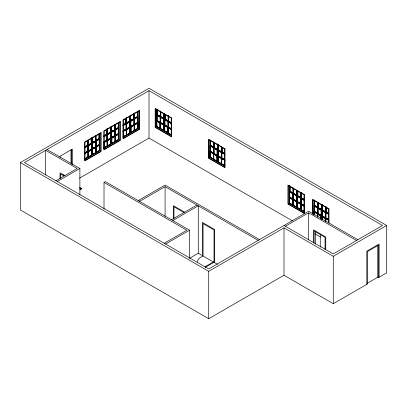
<?xml version="1.0" encoding="UTF-8"?>
<svg xmlns="http://www.w3.org/2000/svg" width="407" height="407" viewBox="0 0 407 407"><rect width="100%" height="100%" fill="white"/><g stroke="black" fill="none" stroke-linecap="round" stroke-linejoin="round"><path stroke-width="0.61" d="M378.439 277.63L378.439 245.233L367.49 251.557L367.49 283.954L333.272 303.708L284 275.264L208.72 318.722L20.35 209.971L20.35 162.556L149.008 88.278L386.65 225.478L386.65 272.894L378.439 277.63L377.523 277.106M284 225.478L333.272 253.927L382.544 225.478L149.008 90.649L24.456 162.556L208.72 268.941L308.633 211.253L357.906 239.703M84.88 146.902L87.586 145.335L88.273 145.731L91.524 143.854L91.351 149.155L91.865 149.45L84.681 153.602M84.849 159.101L91.692 155.148L91.692 143.559L91.178 143.264L87.932 145.141L88.1 140.44M92.379 154.752L99.562 150.605L99.562 139.016L92.379 143.162L92.379 154.752L92.547 149.059L99.735 144.907L99.222 144.612L99.222 139.214L96.144 141.188L95.457 140.791L92.206 142.669L95.63 140.893L95.63 135.49M99.562 139.016L99.049 138.721L95.798 140.593L99.222 138.818L99.222 133.42M104.039 135.836L106.751 134.274L107.433 134.671L110.684 132.794L110.516 138.095L111.025 138.39L103.841 142.536M107.092 134.076L110.343 132.199L110.857 132.494L110.857 144.088L104.014 148.036L104.014 142.638L107.092 140.659L107.092 146.062L107.433 146.261L107.433 140.466M111.538 143.691L118.727 139.54L118.727 127.951L111.538 132.102L111.538 143.691L111.711 137.993L118.895 133.847L118.386 133.552L118.386 128.149L115.303 130.123L114.621 129.731L111.37 131.609L114.789 129.828L114.789 124.613M118.727 127.951L118.213 127.656L114.962 129.533L118.386 127.752L118.386 122.538M123.204 124.776L125.911 123.209L126.597 123.606L129.848 121.729L129.675 127.03L130.189 127.325L123 131.476M126.251 123.016L129.502 121.138L130.016 121.434L130.016 133.023L123.173 136.976L126.338 135.048L126.338 129.65L123.087 131.527L126.251 129.599L126.251 134.997L126.597 135.195L126.597 129.401M130.703 132.626L137.887 128.48L137.887 116.89L130.703 121.037L130.703 132.626L130.871 126.933L138.059 122.782L137.546 122.487L137.546 117.089L134.468 119.063L133.781 118.666L130.53 120.543L137.546 116.692L137.546 111.477M137.887 116.89L137.373 116.59L134.122 118.468L134.295 113.166M84.966 146.952L87.673 145.385L87.673 140.588M104.126 135.887L106.838 134.325L106.838 128.922M107.178 129.324L107.178 134.127L110.429 132.25L110.429 127.447M123.29 124.822L125.997 123.26L125.997 118.462M126.338 118.264L126.338 123.062L129.589 121.184L129.589 116.387M84.681 147.212L91.351 143.361L91.351 137.963M103.841 136.152L110.516 132.3L110.516 126.898M123 125.086L126.084 123.311L126.084 118.096M126.338 123.062L129.675 121.235L129.675 116.438M84.849 147.314L91.524 143.462M92.206 143.066L99.394 138.914M104.014 136.248L110.684 132.397M111.37 132L118.554 127.854M123.173 125.188L129.848 121.332M130.53 120.94L137.719 116.789M85.022 147.41L91.692 143.559M104.182 136.35L110.857 132.494M123.346 125.285L130.016 121.434M84.595 147.756L87.846 145.879L87.846 151.282L84.595 153.159M103.754 136.696L107.005 134.819L107.005 140.217L103.754 142.094M122.919 125.631L126.17 123.753L126.17 129.156L122.919 131.029M84.681 147.807L87.759 145.833L87.759 151.231L88.441 151.628L91.524 149.649M92.038 142.964L92.547 143.264L95.798 141.387L95.63 146.688L96.311 147.08L99.562 145.207L99.394 150.509L100.763 151.297L100.763 133.12L85.022 142.211L85.022 160.383L100.763 151.297M103.841 136.742L107.092 134.865L106.919 140.166L107.606 140.563L110.684 138.589M111.197 131.904L111.711 132.199L114.962 130.321L114.789 135.623L115.476 136.019L118.727 134.142L118.554 139.443L115.303 141.321M123 125.682L126.084 123.703L126.084 129.105L126.765 129.497L129.848 127.523M130.362 120.838L130.871 121.138L134.122 119.261L133.954 124.562L134.636 124.954L137.887 123.077L137.719 128.378L134.468 130.255M85.048 152.793L87.759 151.231M91.351 149.155L88.1 151.033L88.273 145.731M95.63 146.688L92.379 148.565L92.547 143.264M99.222 144.612L95.971 146.489L96.144 141.188M104.212 141.733L106.919 140.166M110.516 138.095L107.265 139.972L107.433 134.671M114.789 135.623L111.538 137.5L111.711 132.199M118.386 133.552L115.135 135.424L115.303 130.123M123.372 130.667L126.084 129.105M129.675 127.03L126.424 128.907L126.597 123.606M133.954 124.562L130.703 126.44L130.871 121.138M137.546 122.487L134.295 124.364L134.468 119.063M84.681 153.205L91.524 149.257M99.394 144.709L92.206 148.86L92.72 149.155L95.971 147.278L95.798 152.579L96.144 152.778L96.144 146.983M103.841 142.145L110.684 138.192M123 131.079L129.848 127.132M85.022 153.205L91.692 149.354M92.379 148.957L99.562 144.811M104.182 142.145L110.857 138.288M111.538 137.897L118.727 133.745M123.346 131.079L130.016 127.228M130.703 126.831L137.887 122.685M156.878 111.915L157.219 111.722M84.763 153.653L88.014 151.775L88.014 157.173L84.763 159.051M103.927 142.587L107.178 140.71L107.178 146.113L103.927 147.985M84.849 153.698L88.1 151.821L87.932 157.122L88.273 157.321L88.273 151.526M118.554 122.639L118.554 133.649L111.37 137.795L111.884 138.095L115.135 136.218L114.962 141.519L115.303 141.717L115.303 135.918M137.719 111.574L137.719 122.583L130.53 126.735L131.044 127.03L134.295 125.153L134.122 130.454L134.468 130.652L134.468 124.857M156.705 114.911L163.894 119.063L163.894 130.652L156.705 126.506L156.705 114.911L157.219 114.616L160.47 116.494L157.051 114.718L157.051 109.498M84.681 159L87.932 157.122M99.394 150.509L88.441 157.026L88.441 151.628M103.841 147.939L110.684 143.986L110.684 127.182M114.962 141.519L111.37 143.59L111.37 126.786M123 136.874L129.848 132.926L129.848 116.117M134.122 130.454L130.53 132.529L130.53 115.145M96.23 152.432L99.476 150.554L99.476 145.157L96.23 147.034L96.311 152.483L96.311 147.08M115.39 141.371L118.641 139.494L118.641 134.091L115.39 135.969L115.476 141.417L115.476 136.019M134.549 130.306L137.8 128.429L137.8 123.031L134.549 124.908L134.636 130.357L134.636 124.954M84.681 159.396L99.735 150.702L99.735 133.155M103.841 148.331L118.895 139.642L118.895 122.095M123 137.271L138.059 128.576L138.059 111.03M119.923 140.232L104.182 149.323L104.182 131.146L119.923 122.059L119.923 140.232L118.386 139.347M139.087 129.172L123.346 138.258L123.346 120.08L139.087 110.994L139.087 129.172L137.546 128.281M163.894 130.652L163.721 124.954L156.537 120.808L157.051 120.513L157.051 115.11L160.129 117.089L160.816 116.692L164.062 118.569L160.643 116.789L160.643 111.991M156.878 121.006L159.956 122.98L160.643 122.583L163.721 124.562L163.721 119.159L164.235 118.864M164.749 116.463L165.089 116.265M55.937 180.733L77.147 168.488L45.665 150.31L45.665 174.969M171.764 135.195L164.576 131.049L164.576 119.46L165.089 119.159L168.34 121.037M57.306 181.522L79.884 168.488L79.884 195.039M160.302 128.576L160.47 123.077L160.47 128.48L160.129 128.678L160.129 122.883M155.51 127.193L171.25 136.284L171.25 118.106L155.51 109.02L155.51 127.193L157.051 126.307M164.921 114.046L164.921 119.261L168.172 121.138L168.254 115.685M167.999 127.427L167.999 133.221L168.34 133.023L168.172 127.722L171.591 129.497L164.408 125.351L164.921 125.056L164.749 119.755L167.999 121.632L168.681 121.235L171.393 122.797M160.302 123.179L163.553 125.056L164.062 124.761L156.878 120.609M79.477 178.205L149.008 138.059L292.424 220.864M164.408 113.599L164.408 131.146L164.749 130.947L164.749 125.549L167.826 127.523L168.513 127.132L171.764 129.004M167.913 132.875L164.662 130.998L164.662 125.6L167.913 127.472L167.826 132.926L167.826 127.523M79.858 189.896A13.243 7.647 0 0 0 81.258 189.031L81.939 188.634L79.752 187.368M104.014 208.964L104.014 182.412L105.382 181.619L189.555 230.22L189.555 258.033M210.256 142.735L210.602 142.536M210.088 145.731L217.272 149.883L217.272 161.472L210.088 157.321L210.088 145.731L210.602 145.436L213.853 147.314L213.68 142.012M217.272 161.472L217.104 155.774L209.915 151.628L210.429 151.328L210.429 145.93L213.507 147.904L214.194 147.512L217.445 149.384L217.272 144.083M213.339 153.8L213.339 159.198L210.256 157.224L210.088 151.923L213.339 153.8L214.021 153.403L213.853 148.102L217.104 149.98L217.613 149.684L210.429 145.533L210.429 140.135M224.628 159.92L217.959 156.069L217.959 150.275L218.473 149.98L221.723 151.857M208.888 158.013L224.628 167.099L224.628 148.926L208.888 139.84L208.888 158.013L210.429 157.122M218.3 144.678L218.3 150.076L221.55 151.953L221.637 147.105M224.969 160.317L217.786 156.171L218.3 155.871L218.127 150.57L221.377 152.447L222.064 152.055L224.771 153.617M213.507 153.698L213.507 159.493L213.853 159.3L213.68 153.999L216.931 155.871L217.445 155.576L210.256 151.429M258.15 240.4L165.079 186.665L139.759 201.282L138.39 200.493L165.079 185.083L259.518 239.611M221.377 158.242L221.377 164.036L221.723 163.843L221.723 158.44L224.888 160.368L221.637 158.491L221.637 163.889L224.801 165.817L217.959 161.864L218.04 156.415L221.291 158.292L221.291 163.695L218.04 161.818L218.04 156.415M217.959 156.466L221.21 158.343L221.891 157.947L224.603 159.513M217.104 161.172L216.931 155.871M218.127 156.369L218.127 161.767L217.786 161.966L217.786 144.414M171.428 219.755L196.907 205.042M172.797 220.543L198.275 205.83L198.275 253.246L217.45 264.316M164.235 243.259L186.818 230.22L104.014 182.412M165.603 244.047L189.555 230.22M289.642 188.568L289.988 188.37M289.474 191.565L296.657 195.711L296.657 207.305L289.474 203.154L289.474 191.565L289.988 191.27L293.233 193.147L289.815 191.366L289.815 185.968M296.657 207.305L296.484 201.607L289.301 197.456L289.815 197.161L289.642 191.86L292.892 193.737L293.579 193.34L296.657 195.319L296.657 190.517M292.725 199.633L292.725 205.031L289.642 203.057L289.474 197.756L292.725 199.633L293.406 199.237L293.233 193.936L296.484 195.813L296.998 195.518L293.406 193.442L293.406 188.039M189.601 258.252L198.275 253.246M300.763 204.075L300.763 209.87L301.104 209.671L301.104 204.273L304.273 206.201L301.022 204.324L301.022 209.722L304.187 211.65L297.344 207.697L297.344 196.108L297.853 195.813L301.104 197.69M288.273 203.846L304.014 212.932L304.014 194.76L288.273 185.668L288.273 203.846L289.815 202.956M297.685 190.512L297.685 195.909L300.936 197.787L301.022 192.938M304.355 206.151L297.171 202.004L297.685 201.704L297.512 196.403L300.763 198.28L301.45 197.888L304.156 199.45M292.892 199.532L292.892 205.326L293.233 205.128L293.065 199.827L296.316 201.704L296.83 201.409L289.642 197.263L289.642 186.248M297.512 201.806L300.936 203.581L297.685 201.704M297.171 190.247L297.171 207.799L297.512 207.601L297.512 202.198L300.595 204.177L301.277 203.78L303.988 205.342M296.484 207.005L296.316 201.704M300.763 209.478L300.595 204.177M314.28 202.793L314.621 202.594M205.123 266.677L213.334 261.935M205.26 267.389L214.016 262.332L214.016 229.935L203.068 223.611L203.068 256.013A13.243 7.647 0 0 0 197.405 262.037M314.107 214.977L314.107 205.789L314.621 205.494L317.872 207.367L317.699 202.666M285.368 226.267L308.633 212.836L356.537 240.491M321.123 218.829L321.123 215.832L313.939 211.681L314.453 211.386L314.28 206.084L317.531 207.962L318.213 207.565L321.296 209.544L321.296 204.741M20.35 162.556L208.72 271.311L284 227.849L333.272 256.298L386.65 225.478M314.28 211.879L317.358 213.853L318.045 213.461L321.296 215.339L321.123 210.037L321.637 209.737L314.453 205.591L314.453 200.193M322.151 207.336L322.492 207.138M321.978 219.027L321.978 210.333L322.492 210.037L325.742 211.915L325.569 207.214M321.464 212.734L321.81 212.54M328.48 220.08L321.81 216.224L322.319 215.929L322.151 210.628L325.402 212.505L326.083 212.108L328.795 213.675M317.872 216.951L317.872 213.955L320.95 215.929L321.464 215.634L314.28 211.482M321.464 218.528L321.81 218.335M322.151 216.031L325.569 217.806L322.319 215.929M322.151 219.424L322.151 216.422L325.229 218.401L325.915 218.004L328.622 219.566M367.353 283.241L377.752 277.238L377.752 245.472M168.254 121.088L165.003 119.21L165.003 114.413M171.306 122.848L168.6 121.286L168.6 116.483M221.637 151.908L218.386 150.03L218.386 145.228M224.684 153.668L221.978 152.101L221.978 147.303M301.022 197.736L297.771 195.864L297.771 191.061M304.07 199.501L301.363 197.934L301.363 192.536M328.708 213.726L325.997 212.159L325.997 206.761M171.764 123.209L168.513 121.332L168.513 115.934M224.603 153.719L221.891 152.152L221.891 146.937M304.355 199.761L301.277 197.985L301.277 192.587M328.622 213.772L322.319 210.134L322.319 204.736M156.878 114.815L164.062 118.961M164.749 119.358L171.423 123.209M210.256 145.635L217.445 149.781M218.127 150.178L224.801 154.029M289.642 191.468L296.83 195.614M297.512 196.011L304.187 199.862M314.28 205.688L321.464 209.839M322.151 210.231L328.82 214.087M164.576 119.46L171.764 123.606M217.959 150.275L224.628 154.126M297.344 196.108L304.014 199.959M314.107 205.789L321.296 209.936L321.296 218.63M321.978 210.333L328.653 214.184M171.678 123.657L168.427 121.779L168.427 127.177L171.678 129.055M225.056 154.472L221.805 152.594L221.805 157.997L225.056 159.875M304.441 200.305L301.19 198.428L301.19 203.831L304.441 205.708M328.535 214.219L325.829 212.652L325.829 218.055L328.535 219.617M163.721 119.159L160.47 117.282L160.643 122.583M171.591 123.703L168.34 121.83L168.513 127.132M224.969 154.523L221.723 152.645L221.891 157.947M304.355 200.356L301.104 198.479L301.277 203.78M321.123 210.037L317.872 208.16L318.045 213.461M328.449 214.265L325.742 212.703L325.915 218.004M157.051 120.513L160.302 122.39L160.129 117.089M164.921 125.056L168.172 126.933L167.999 121.632M210.429 151.328L213.68 153.205L213.507 147.904M214.021 153.403L217.272 155.281L217.104 149.98M218.3 155.871L221.55 157.748L221.377 152.447M289.815 197.161L293.065 199.038L292.892 193.737M293.406 199.237L296.657 201.114L296.484 195.813M314.453 211.386L317.699 213.263L317.531 207.962M171.591 129.105L164.749 125.153L164.749 114.143M218.127 155.973L224.969 159.92M304.355 205.754L301.104 203.876L301.104 192.867M328.449 219.668L325.742 218.101L325.742 207.092M156.705 120.706L163.894 124.857M164.576 125.254L171.764 129.401M210.088 151.526L217.272 155.678M289.474 197.359L296.657 201.506M297.344 201.903L304.014 205.754M314.107 211.584L321.296 215.73M321.978 216.127L328.653 219.978M328.907 220.426L325.656 218.549L325.656 220.945M328.82 220.472L325.742 218.498L325.742 221.5M137.373 113.695L137.719 113.894M160.47 128.48L163.721 130.357L163.553 125.056M164.749 130.947L167.999 132.824M168.34 133.023L171.591 134.9L171.423 129.599M213.853 159.3L217.445 161.37L217.445 143.986M218.127 161.767L221.377 163.645L221.21 158.343M221.723 163.843L224.969 165.72M293.233 205.128L296.83 207.204L296.83 190.4M297.512 207.601L304.355 211.548M171.754 135.389L156.537 126.602L156.537 109.056M224.969 166.112L209.915 157.423L209.915 140.501M304.355 211.945L289.301 203.251L289.301 185.704M314.957 233.867L320.451 237.042M118.213 124.761L118.554 124.954M130.871 132.331L131.044 127.03M129.848 132.926L130.189 133.12L130.189 115.573M126.597 134.798L126.765 129.497M107.178 134.127L107.265 128.775M99.049 135.821L99.394 136.019M111.711 143.396L111.884 138.095M110.343 143.788L111.025 144.185L111.025 126.638M107.433 145.864L107.606 140.563M91.178 140.364L91.524 140.563M92.547 154.457L92.72 149.155M184.539 212.123L173.29 205.632L173.29 218.783M183.832 212.505L173.977 206.817L173.977 218.885M47.034 149.522L79.884 168.488M64.855 175.615L60.038 172.833L60.038 178.47M62.159 174.455L63.802 175.402M64.006 175.916L60.719 174.018L60.719 178.464M79.614 188.08L81.258 189.031M379.121 277.238L379.121 244.047L366.804 251.16L366.804 284.351M333.272 256.298L333.272 303.708M328.993 223.326L328.993 208.786L312.571 199.303L312.571 213.843M328.653 222.771L328.653 208.984L312.912 199.893L312.912 214.311M326.083 207.311L326.083 212.108M325.915 206.807L325.915 212.21M325.742 249.46L325.742 236.935L313.426 229.823L313.426 242.974M325.656 207.163L325.656 211.961L322.405 210.083L322.405 204.685M325.569 212.408L325.569 221.098M325.402 212.505L325.402 217.903M325.402 218.3L325.402 221.301M325.315 221.347L325.315 218.35L322.064 216.473L322.064 218.874M325.229 218.401L325.229 221.398M325.061 249.399L325.061 237.332L314.107 231.008L314.107 243.081M322.492 205.235L322.492 210.037M322.151 205.016L322.151 216.234M321.81 205.097L321.81 219.124M321.464 204.624L321.464 218.986M321.377 204.69L321.377 209.493L318.132 207.616L318.132 202.218M321.037 218.88L321.037 215.878L317.786 214.006L317.786 217.002M320.95 215.929L320.95 218.93M320.268 234.412L320.268 247.115M318.213 202.767L318.213 207.565M318.045 202.264L318.045 207.667M317.872 202.549L317.872 213.558M317.786 202.62L317.786 207.417L314.535 205.54L314.535 200.743M317.699 207.865L317.699 216.555M317.531 213.756L317.531 216.656M317.445 216.804L317.445 213.807L314.194 211.93L314.194 214.927M317.358 213.853L317.358 216.855M315.476 231.491L315.476 244.195M314.621 200.692L314.621 205.494M314.28 200.473L314.28 214.881M313.939 199.929L313.939 214.581M308.633 212.836L308.633 240.018M304.187 206.247L304.187 211.65M301.45 193.086L301.45 197.888M300.936 192.989L300.936 197.787M300.936 198.184L300.936 209.773M300.763 198.28L300.763 203.683M297.853 191.01L297.853 195.813M297.512 190.791L297.512 202.009M296.744 190.471L296.744 195.268L293.493 193.391L293.493 187.993M293.579 188.543L293.579 193.34M293.233 188.324L293.233 199.333M293.152 188.395L293.152 193.193L289.901 191.315L289.901 185.918M293.065 188.446L293.065 193.244M293.065 193.64L293.065 205.23M289.988 186.467L289.988 191.27M284 227.849L284 275.264M224.801 160.419L224.801 165.817M222.064 147.253L222.064 152.055M221.723 147.034L221.723 158.048M221.55 146.556L221.55 151.953M221.55 152.35L221.55 163.94M218.473 145.177L218.473 149.98M218.127 144.383L218.127 156.181M217.358 144.037L217.358 149.435L214.107 147.558L214.107 142.76M214.703 262.729L214.703 229.538L202.386 222.425L202.386 255.616M214.194 142.709L214.194 147.512M214.021 142.394L214.021 147.609M213.853 142.491L213.853 153.5M213.767 141.962L213.767 147.359L210.516 145.487L210.516 140.084M213.68 147.807L213.68 159.396M210.602 140.634L210.602 145.436M210.256 140.42L210.256 151.633M208.72 271.311L208.72 318.722M168.681 116.438L168.681 121.235M168.34 116.219L168.34 127.228M168.172 115.736L168.172 121.138M168.172 121.53L168.172 133.12M165.089 114.362L165.089 119.159M165.079 186.665L165.079 216.376M164.062 113.746L164.062 130.555M163.98 113.818L163.98 118.62L160.729 116.743L160.729 111.94M163.894 113.868L163.894 118.666M160.816 111.889L160.816 116.692M160.47 111.096L160.47 122.685M160.383 111.142L160.383 116.544L157.138 114.667L157.138 109.865M160.302 111.192L160.302 116.59M160.302 116.987L160.302 122.782M159.956 122.98L159.956 128.378L156.878 126.404L156.878 109.02M157.219 109.819L157.219 114.616M149.008 90.649L149.008 138.059M137.459 111.844L137.459 116.641L134.208 118.518L134.208 113.121M137.373 111.793L137.373 116.59M134.295 118.961L134.295 130.555M134.122 113.07L134.122 124.659M133.954 113.548L133.954 118.768M133.867 113.914L133.867 118.717L130.616 120.594L130.616 115.191M133.781 113.868L133.781 118.666M130.703 115.242L130.703 120.645M129.502 116.336L129.502 121.138M126.424 117.715L126.424 123.112M126.424 123.509L126.424 135.099M126.251 118.193L126.251 129.202M125.911 118.412L125.911 123.209M123.173 131.573L123.173 136.976M118.3 122.904L118.3 127.706L115.049 129.584L115.049 124.181M118.213 122.858L118.213 127.656M115.135 124.232L115.135 129.63M115.135 130.026L115.135 141.616M114.962 124.71L114.962 135.724M114.703 124.98L114.703 129.777L111.457 131.654L111.457 126.857M114.621 124.929L114.621 129.731M111.538 126.908L111.538 131.705M110.343 127.401L110.343 132.199M107.265 134.569L107.265 146.159M107.092 129.258L107.092 140.267M106.919 128.973L106.919 134.371M106.751 129.472L106.751 134.274M99.394 133.7L99.394 145.014M99.135 133.969L99.135 138.767L95.884 140.644L95.884 135.246M99.049 133.918L99.049 138.721M95.971 135.292L95.971 140.695M95.971 141.092L95.971 152.681M95.798 135.775L95.798 146.785M95.543 135.445L95.543 140.842L92.292 142.72L92.292 137.917M95.457 135.994L95.457 140.791M92.379 137.968L92.379 142.771M92.206 137.851L92.206 154.655M91.865 137.698L91.865 155.25L91.524 155.052L91.524 138.243M91.265 137.912L91.265 143.31L88.014 145.187L88.014 140.39M91.178 138.461L91.178 143.264M88.1 145.635L88.1 157.224M87.932 140.318L87.932 151.328M87.759 140.033L87.759 145.436M87.586 140.537L87.586 145.335M72.36 164.779L72.36 149.125L60.043 156.237L60.043 157.504M71.678 149.354L71.678 164.382M70.991 149.913L70.991 163.253M101.104 132.529L84.681 142.012L84.681 160.979L101.104 151.496L101.104 132.529M120.263 121.464L103.841 130.947L103.841 149.913L120.263 140.43L120.263 121.464M139.428 110.404L123 119.887L123 138.853L139.428 129.37L139.428 110.404M91.438 143.803L88.187 145.681L88.187 151.083L91.438 149.206L91.438 143.803M95.716 141.336L92.465 143.213L92.465 148.611L95.716 146.739L95.716 141.336M99.308 139.26L96.057 141.137L96.057 146.54L99.308 144.663L99.308 139.26M110.597 132.743L107.346 134.62L107.346 140.018L110.597 138.141L110.597 132.743M114.876 130.276L111.625 132.148L111.625 137.551L114.876 135.673L114.876 130.276M118.468 128.2L115.217 130.077L115.217 135.475L118.468 133.598L118.468 128.2M129.762 121.678L126.511 123.555L126.511 128.958L129.762 127.081L129.762 121.678M134.04 119.21L130.789 121.088L130.789 126.485L134.04 124.608L134.04 119.21M137.632 117.135L134.381 119.012L134.381 124.415L137.632 122.538L137.632 117.135M91.611 149.7L88.36 151.577L88.36 156.975L91.611 155.098L91.611 149.7M95.884 147.232L92.633 149.104L92.633 154.507L95.884 152.63L95.884 147.232M110.77 138.634L107.519 140.512L107.519 145.915L110.77 144.037L110.77 138.634M115.049 136.167L111.798 138.044L111.798 143.442L115.049 141.565L115.049 136.167M129.93 127.574L126.684 129.451L126.684 134.849L129.93 132.972L129.93 127.574M134.208 125.102L130.957 126.979L130.957 132.382L134.208 130.505L134.208 125.102M171.591 117.908L155.169 108.425L155.169 127.391L171.591 136.874L171.591 117.908M224.969 148.728L208.547 139.245L208.547 158.211L224.969 167.694L224.969 148.728M304.355 194.561L287.932 185.078L287.932 204.044L304.355 213.527L304.355 194.561M160.216 117.038L156.965 115.161L156.965 120.558L160.216 122.436L160.216 117.038M163.807 119.114L160.556 117.236L160.556 122.634L163.807 124.511L163.807 119.114M168.086 121.581L164.835 119.704L164.835 125.102L168.086 126.979L168.086 121.581M213.594 147.858L210.343 145.981L210.343 151.379L213.594 153.256L213.594 147.858M217.185 149.929L213.934 148.051L213.934 153.454L217.185 155.332L217.185 149.929M221.464 152.401L218.213 150.524L218.213 155.922L221.464 157.799L221.464 152.401M292.979 193.686L289.728 191.809L289.728 197.212L292.979 199.089L292.979 193.686M296.571 195.762L293.32 193.885L293.32 199.288L296.571 201.165L296.571 195.762M300.849 198.229L297.598 196.357L297.598 201.755L300.849 203.632L300.849 198.229M317.618 207.911L314.367 206.034L314.367 211.437L317.618 213.314L317.618 207.911M321.209 209.987L317.959 208.109L317.959 213.507L321.209 215.384L321.209 209.987M325.488 212.454L322.237 210.577L322.237 215.98L325.488 217.857L325.488 212.454M160.043 122.929L156.792 121.052L156.792 126.455L160.043 128.332L160.043 122.929M163.634 125.005L160.383 123.128L160.383 128.531L163.634 130.403L163.634 125.005M171.505 129.548L168.254 127.671L168.254 133.074L171.505 134.951L171.505 129.548M213.421 153.749L210.175 151.872L210.175 157.275L213.421 159.147L213.421 153.749M217.017 155.825L213.767 153.948L213.767 159.346L217.017 161.223L217.017 155.825M292.806 199.583L289.555 197.705L289.555 203.103L292.806 204.98L292.806 199.583M296.403 201.658L293.152 199.781L293.152 205.179L296.403 207.056L296.403 201.658M300.676 204.126L297.425 202.248L297.425 207.646L300.676 209.524L300.676 204.126"/></g></svg>
